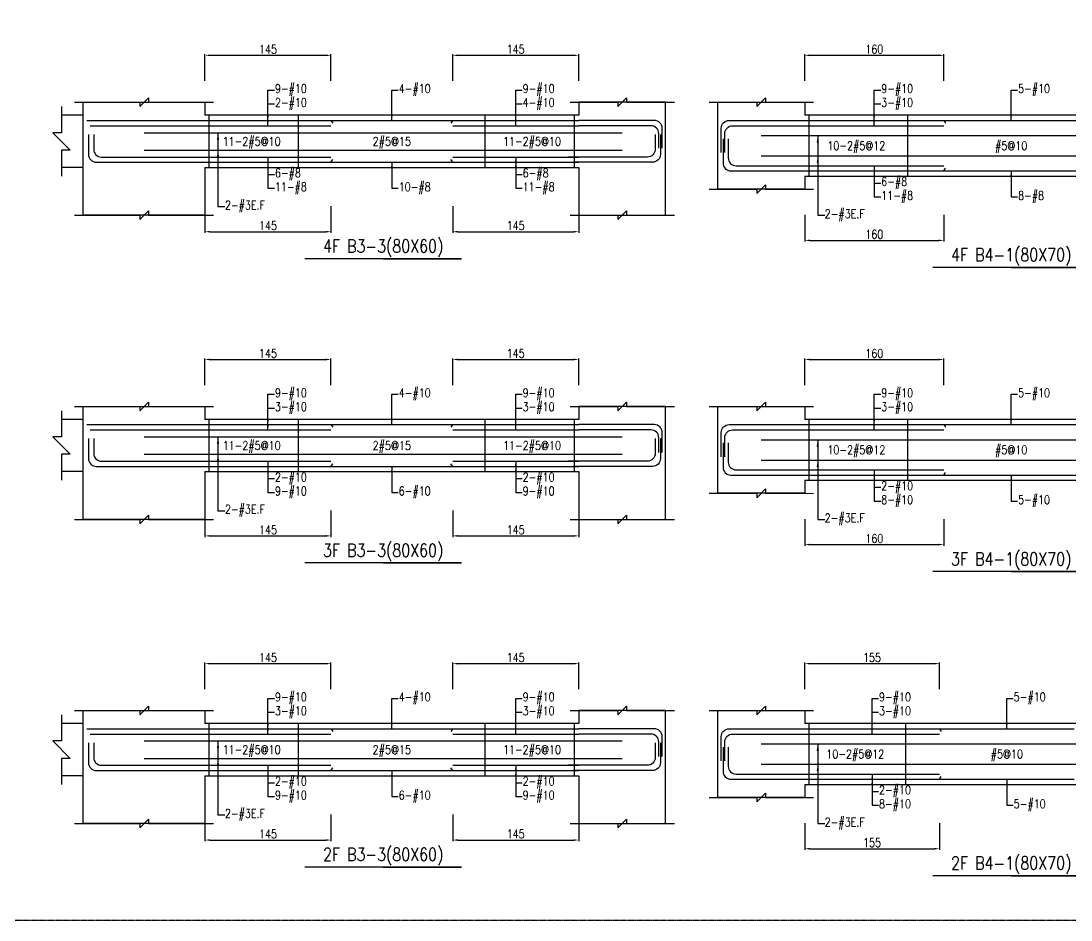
# Model space of a CAD drawing. Header units: millimetres. Extents: x 0 to 84580, y -12276 to 4373.
# Drawn here: x 29560 to 30767, y -3069 to -2034 of the extents above; entities that cross this region are included whole.
import ezdxf
from ezdxf.enums import TextEntityAlignment as Align

# ---------------------------------------------------------------- set-up
doc = ezdxf.new("R2010")
doc.units = ezdxf.units.MM
doc.header["$MEASUREMENT"] = 0
doc.linetypes.add('CENTER', pattern=[2, 1.25, -0.25, 0.25, -0.25])
for name, color, linetype in [('S-DIM', 2, 'Continuous'), ('S-GRID', 1, 'CENTER'), ('S-LEADER', 2, 'Continuous'), ('S-RC', 130, 'Continuous'), ('S-REINF', 6, 'Continuous'), ('S-TEXT', 2, 'Continuous')]:
    doc.layers.add(name, color=color, linetype=linetype)
doc.styles.add('CS4', font='romans.shx', dxfattribs={"width": 0.8, "bigfont": 'lsp.shx'})
doc.styles.get("Standard").update_dxf_attribs({"font": 'arial.ttf'})
doc.dimstyles.new('ISO-25', dxfattribs={"dimtxt": 2.5, "dimasz": 2.5, "dimexe": 1.25, "dimexo": 0.625, "dimtad": 1, "dimtxsty": 'Standard', "dimcen": 2.5, "dimadec": 0, "dimazin": 0, "dimtfac": 1, "dimtmove": 0, "dimatfit": 3, "dimfxl": 0, "dimarcsym": 0})

# ---------------------------------------------------------------- blocks, each defined once
blk = doc.blocks.new('*D859')
at = {"layer": 'DEFPOINTS', "color": 0, "transparency": 16777216}
for p in [(29916.1, -2774), (29771.1, -2804), (29916.1, -2804)]:
    blk.add_point(p, dxfattribs=at)
at = {"layer": 'S-DIM', "color": 0, "lineweight": -2, "transparency": 16777216}
for p, q in [((29771.1, -2803.4), (29771.1, -2772.8)), ((29777.1, -2774), (29910.1, -2774)), ((29916.1, -2803.4), (29916.1, -2772.8))]:
    blk.add_line(p, q, dxfattribs=at)
at = {"layer": 'S-DIM', "color": 0, "transparency": 16777216}
for points in [[(29777.1, -2773), (29777.1, -2775), (29771.1, -2774)], [(29910.1, -2773), (29910.1, -2775), (29916.1, -2774)]]:
    blk.add_solid(points, dxfattribs=at)
at = {"layer": 'S-DIM', "color": 0, "transparency": 16777216, "insert": (29843.6, -2767), "char_height": 10, "attachment_point": 5, "style": 'CS4'}
blk.add_mtext('145', dxfattribs=at)
blk = doc.blocks.new('*D860')
at = {"layer": 'DEFPOINTS', "color": 0, "transparency": 16777216}
for p in [(30201.1, -2774), (30056.1, -2804), (30201.1, -2804)]:
    blk.add_point(p, dxfattribs=at)
at = {"layer": 'S-DIM', "color": 0, "lineweight": -2, "transparency": 16777216}
for p, q in [((30056.1, -2803.4), (30056.1, -2772.8)), ((30062.1, -2774), (30195.1, -2774)), ((30201.1, -2803.4), (30201.1, -2772.8))]:
    blk.add_line(p, q, dxfattribs=at)
at = {"layer": 'S-DIM', "color": 0, "transparency": 16777216}
for points in [[(30062.1, -2773), (30062.1, -2775), (30056.1, -2774)], [(30195.1, -2773), (30195.1, -2775), (30201.1, -2774)]]:
    blk.add_solid(points, dxfattribs=at)
at = {"layer": 'S-DIM', "color": 0, "transparency": 16777216, "insert": (30128.6, -2767), "char_height": 10, "attachment_point": 5, "style": 'CS4'}
blk.add_mtext('145', dxfattribs=at)
blk = doc.blocks.new('*D861')
at = {"layer": 'DEFPOINTS', "color": 0, "transparency": 16777216}
for p in [(29771.1, -2947), (29916.1, -2947), (29916.1, -2977)]:
    blk.add_point(p, dxfattribs=at)
at = {"layer": 'S-DIM', "color": 0, "lineweight": -2, "transparency": 16777216}
for p, q in [((29771.1, -2947.6), (29771.1, -2978.3)), ((29916.1, -2947.6), (29916.1, -2978.3)), ((29777.1, -2977), (29910.1, -2977))]:
    blk.add_line(p, q, dxfattribs=at)
at = {"layer": 'S-DIM', "color": 0, "transparency": 16777216}
for points in [[(29777.1, -2976), (29777.1, -2978), (29771.1, -2977)], [(29910.1, -2976), (29910.1, -2978), (29916.1, -2977)]]:
    blk.add_solid(points, dxfattribs=at)
at = {"layer": 'S-DIM', "color": 0, "transparency": 16777216, "insert": (29843.6, -2970), "char_height": 10, "attachment_point": 5, "style": 'CS4'}
blk.add_mtext('145', dxfattribs=at)
blk = doc.blocks.new('*D862')
at = {"layer": 'DEFPOINTS', "color": 0, "transparency": 16777216}
for p in [(30056.1, -2947), (30201.1, -2947), (30201.1, -2977)]:
    blk.add_point(p, dxfattribs=at)
at = {"layer": 'S-DIM', "color": 0, "lineweight": -2, "transparency": 16777216}
for p, q in [((30056.1, -2947.6), (30056.1, -2978.3)), ((30201.1, -2947.6), (30201.1, -2978.3)), ((30062.1, -2977), (30195.1, -2977))]:
    blk.add_line(p, q, dxfattribs=at)
at = {"layer": 'S-DIM', "color": 0, "transparency": 16777216}
for points in [[(30062.1, -2976), (30062.1, -2978), (30056.1, -2977)], [(30195.1, -2976), (30195.1, -2978), (30201.1, -2977)]]:
    blk.add_solid(points, dxfattribs=at)
at = {"layer": 'S-DIM', "color": 0, "transparency": 16777216, "insert": (30128.6, -2970), "char_height": 10, "attachment_point": 5, "style": 'CS4'}
blk.add_mtext('145', dxfattribs=at)
blk = doc.blocks.new('*D816')
at = {"layer": 'DEFPOINTS', "color": 0, "transparency": 16777216}
for p in [(29916.1, -2424), (29771.1, -2454), (29916.1, -2454)]:
    blk.add_point(p, dxfattribs=at)
at = {"layer": 'S-DIM', "color": 0, "lineweight": -2, "transparency": 16777216}
for p, q in [((29771.1, -2453.4), (29771.1, -2422.8)), ((29777.1, -2424), (29910.1, -2424)), ((29916.1, -2453.4), (29916.1, -2422.8))]:
    blk.add_line(p, q, dxfattribs=at)
at = {"layer": 'S-DIM', "color": 0, "transparency": 16777216}
for points in [[(29777.1, -2423), (29777.1, -2425), (29771.1, -2424)], [(29910.1, -2423), (29910.1, -2425), (29916.1, -2424)]]:
    blk.add_solid(points, dxfattribs=at)
at = {"layer": 'S-DIM', "color": 0, "transparency": 16777216, "insert": (29843.6, -2417), "char_height": 10, "attachment_point": 5, "style": 'CS4'}
blk.add_mtext('145', dxfattribs=at)
blk = doc.blocks.new('*D817')
at = {"layer": 'DEFPOINTS', "color": 0, "transparency": 16777216}
for p in [(30201.1, -2424), (30056.1, -2454), (30201.1, -2454)]:
    blk.add_point(p, dxfattribs=at)
at = {"layer": 'S-DIM', "color": 0, "lineweight": -2, "transparency": 16777216}
for p, q in [((30056.1, -2453.4), (30056.1, -2422.8)), ((30062.1, -2424), (30195.1, -2424)), ((30201.1, -2453.4), (30201.1, -2422.8))]:
    blk.add_line(p, q, dxfattribs=at)
at = {"layer": 'S-DIM', "color": 0, "transparency": 16777216}
for points in [[(30062.1, -2423), (30062.1, -2425), (30056.1, -2424)], [(30195.1, -2423), (30195.1, -2425), (30201.1, -2424)]]:
    blk.add_solid(points, dxfattribs=at)
at = {"layer": 'S-DIM', "color": 0, "transparency": 16777216, "insert": (30128.6, -2417), "char_height": 10, "attachment_point": 5, "style": 'CS4'}
blk.add_mtext('145', dxfattribs=at)
blk = doc.blocks.new('*D818')
at = {"layer": 'DEFPOINTS', "color": 0, "transparency": 16777216}
for p in [(29771.1, -2597), (29916.1, -2597), (29916.1, -2627)]:
    blk.add_point(p, dxfattribs=at)
at = {"layer": 'S-DIM', "color": 0, "lineweight": -2, "transparency": 16777216}
for p, q in [((29771.1, -2597.6), (29771.1, -2628.3)), ((29916.1, -2597.6), (29916.1, -2628.3)), ((29777.1, -2627), (29910.1, -2627))]:
    blk.add_line(p, q, dxfattribs=at)
at = {"layer": 'S-DIM', "color": 0, "transparency": 16777216}
for points in [[(29777.1, -2626), (29777.1, -2628), (29771.1, -2627)], [(29910.1, -2626), (29910.1, -2628), (29916.1, -2627)]]:
    blk.add_solid(points, dxfattribs=at)
at = {"layer": 'S-DIM', "color": 0, "transparency": 16777216, "insert": (29843.6, -2620), "char_height": 10, "attachment_point": 5, "style": 'CS4'}
blk.add_mtext('145', dxfattribs=at)
blk = doc.blocks.new('*D819')
at = {"layer": 'DEFPOINTS', "color": 0, "transparency": 16777216}
for p in [(30056.1, -2597), (30201.1, -2597), (30201.1, -2627)]:
    blk.add_point(p, dxfattribs=at)
at = {"layer": 'S-DIM', "color": 0, "lineweight": -2, "transparency": 16777216}
for p, q in [((30056.1, -2597.6), (30056.1, -2628.3)), ((30201.1, -2597.6), (30201.1, -2628.3)), ((30062.1, -2627), (30195.1, -2627))]:
    blk.add_line(p, q, dxfattribs=at)
at = {"layer": 'S-DIM', "color": 0, "transparency": 16777216}
for points in [[(30062.1, -2626), (30062.1, -2628), (30056.1, -2627)], [(30195.1, -2626), (30195.1, -2628), (30201.1, -2627)]]:
    blk.add_solid(points, dxfattribs=at)
at = {"layer": 'S-DIM', "color": 0, "transparency": 16777216, "insert": (30128.6, -2620), "char_height": 10, "attachment_point": 5, "style": 'CS4'}
blk.add_mtext('145', dxfattribs=at)
blk = doc.blocks.new('*D820')
at = {"layer": 'DEFPOINTS', "color": 0, "transparency": 16777216}
for p in [(29916.1, -2074), (29771.1, -2104), (29916.1, -2104)]:
    blk.add_point(p, dxfattribs=at)
at = {"layer": 'S-DIM', "color": 0, "lineweight": -2, "transparency": 16777216}
for p, q in [((29771.1, -2103.4), (29771.1, -2072.8)), ((29777.1, -2074), (29910.1, -2074)), ((29916.1, -2103.4), (29916.1, -2072.8))]:
    blk.add_line(p, q, dxfattribs=at)
at = {"layer": 'S-DIM', "color": 0, "transparency": 16777216}
for points in [[(29777.1, -2073), (29777.1, -2075), (29771.1, -2074)], [(29910.1, -2073), (29910.1, -2075), (29916.1, -2074)]]:
    blk.add_solid(points, dxfattribs=at)
at = {"layer": 'S-DIM', "color": 0, "transparency": 16777216, "insert": (29843.6, -2067), "char_height": 10, "attachment_point": 5, "style": 'CS4'}
blk.add_mtext('145', dxfattribs=at)
blk = doc.blocks.new('*D821')
at = {"layer": 'DEFPOINTS', "color": 0, "transparency": 16777216}
for p in [(30201.1, -2074), (30056.1, -2104), (30201.1, -2104)]:
    blk.add_point(p, dxfattribs=at)
at = {"layer": 'S-DIM', "color": 0, "lineweight": -2, "transparency": 16777216}
for p, q in [((30056.1, -2103.4), (30056.1, -2072.8)), ((30062.1, -2074), (30195.1, -2074)), ((30201.1, -2103.4), (30201.1, -2072.8))]:
    blk.add_line(p, q, dxfattribs=at)
at = {"layer": 'S-DIM', "color": 0, "transparency": 16777216}
for points in [[(30062.1, -2073), (30062.1, -2075), (30056.1, -2074)], [(30195.1, -2073), (30195.1, -2075), (30201.1, -2074)]]:
    blk.add_solid(points, dxfattribs=at)
at = {"layer": 'S-DIM', "color": 0, "transparency": 16777216, "insert": (30128.6, -2067), "char_height": 10, "attachment_point": 5, "style": 'CS4'}
blk.add_mtext('145', dxfattribs=at)
blk = doc.blocks.new('*D822')
at = {"layer": 'DEFPOINTS', "color": 0, "transparency": 16777216}
for p in [(29771.1, -2247), (29916.1, -2247), (29916.1, -2277)]:
    blk.add_point(p, dxfattribs=at)
at = {"layer": 'S-DIM', "color": 0, "lineweight": -2, "transparency": 16777216}
for p, q in [((29771.1, -2247.6), (29771.1, -2278.3)), ((29916.1, -2247.6), (29916.1, -2278.3)), ((29777.1, -2277), (29910.1, -2277))]:
    blk.add_line(p, q, dxfattribs=at)
at = {"layer": 'S-DIM', "color": 0, "transparency": 16777216}
for points in [[(29777.1, -2276), (29777.1, -2278), (29771.1, -2277)], [(29910.1, -2276), (29910.1, -2278), (29916.1, -2277)]]:
    blk.add_solid(points, dxfattribs=at)
at = {"layer": 'S-DIM', "color": 0, "transparency": 16777216, "insert": (29843.6, -2270), "char_height": 10, "attachment_point": 5, "style": 'CS4'}
blk.add_mtext('145', dxfattribs=at)
blk = doc.blocks.new('*D803')
at = {"layer": 'DEFPOINTS', "color": 0, "transparency": 16777216}
for p in [(30056.1, -2247), (30201.1, -2247), (30201.1, -2277)]:
    blk.add_point(p, dxfattribs=at)
at = {"layer": 'S-DIM', "color": 0, "lineweight": -2, "transparency": 16777216}
for p, q in [((30056.1, -2247.6), (30056.1, -2278.3)), ((30201.1, -2247.6), (30201.1, -2278.3)), ((30062.1, -2277), (30195.1, -2277))]:
    blk.add_line(p, q, dxfattribs=at)
at = {"layer": 'S-DIM', "color": 0, "transparency": 16777216}
for points in [[(30062.1, -2276), (30062.1, -2278), (30056.1, -2277)], [(30195.1, -2276), (30195.1, -2278), (30201.1, -2277)]]:
    blk.add_solid(points, dxfattribs=at)
at = {"layer": 'S-DIM', "color": 0, "transparency": 16777216, "insert": (30128.6, -2270), "char_height": 10, "attachment_point": 5, "style": 'CS4'}
blk.add_mtext('145', dxfattribs=at)
blk = doc.blocks.new('*D823')
at = {"layer": 'DEFPOINTS', "color": 0, "transparency": 16777216}
for p in [(30616.1, -2774), (30461.1, -2804), (30616.1, -2804)]:
    blk.add_point(p, dxfattribs=at)
at = {"layer": 'S-DIM', "color": 0, "lineweight": -2, "transparency": 16777216}
for p, q in [((30461.1, -2803.4), (30461.1, -2772.8)), ((30467.1, -2774), (30610.1, -2774)), ((30616.1, -2803.4), (30616.1, -2772.8))]:
    blk.add_line(p, q, dxfattribs=at)
at = {"layer": 'S-DIM', "color": 0, "transparency": 16777216}
for points in [[(30467.1, -2773), (30467.1, -2775), (30461.1, -2774)], [(30610.1, -2773), (30610.1, -2775), (30616.1, -2774)]]:
    blk.add_solid(points, dxfattribs=at)
at = {"layer": 'S-DIM', "color": 0, "transparency": 16777216, "insert": (30538.6, -2767), "char_height": 10, "attachment_point": 5, "style": 'CS4'}
blk.add_mtext('155', dxfattribs=at)
blk = doc.blocks.new('*D825')
at = {"layer": 'DEFPOINTS', "color": 0, "transparency": 16777216}
for p in [(30461.1, -2957), (30616.1, -2957), (30616.1, -2987)]:
    blk.add_point(p, dxfattribs=at)
at = {"layer": 'S-DIM', "color": 0, "lineweight": -2, "transparency": 16777216}
for p, q in [((30461.1, -2957.6), (30461.1, -2988.3)), ((30616.1, -2957.6), (30616.1, -2988.3)), ((30467.1, -2987), (30610.1, -2987))]:
    blk.add_line(p, q, dxfattribs=at)
at = {"layer": 'S-DIM', "color": 0, "transparency": 16777216}
for points in [[(30467.1, -2986), (30467.1, -2988), (30461.1, -2987)], [(30610.1, -2986), (30610.1, -2988), (30616.1, -2987)]]:
    blk.add_solid(points, dxfattribs=at)
at = {"layer": 'S-DIM', "color": 0, "transparency": 16777216, "insert": (30538.6, -2980), "char_height": 10, "attachment_point": 5, "style": 'CS4'}
blk.add_mtext('155', dxfattribs=at)
blk = doc.blocks.new('*D827')
at = {"layer": 'DEFPOINTS', "color": 0, "transparency": 16777216}
for p in [(30621.1, -2424), (30461.1, -2454), (30621.1, -2454)]:
    blk.add_point(p, dxfattribs=at)
at = {"layer": 'S-DIM', "color": 0, "lineweight": -2, "transparency": 16777216}
for p, q in [((30461.1, -2453.4), (30461.1, -2422.8)), ((30467.1, -2424), (30615.1, -2424)), ((30621.1, -2453.4), (30621.1, -2422.8))]:
    blk.add_line(p, q, dxfattribs=at)
at = {"layer": 'S-DIM', "color": 0, "transparency": 16777216}
for points in [[(30467.1, -2423), (30467.1, -2425), (30461.1, -2424)], [(30615.1, -2423), (30615.1, -2425), (30621.1, -2424)]]:
    blk.add_solid(points, dxfattribs=at)
at = {"layer": 'S-DIM', "color": 0, "transparency": 16777216, "insert": (30541.1, -2417), "char_height": 10, "attachment_point": 5, "style": 'CS4'}
blk.add_mtext('160', dxfattribs=at)
blk = doc.blocks.new('*D829')
at = {"layer": 'DEFPOINTS', "color": 0, "transparency": 16777216}
for p in [(30461.1, -2607), (30621.1, -2607), (30621.1, -2637)]:
    blk.add_point(p, dxfattribs=at)
at = {"layer": 'S-DIM', "color": 0, "lineweight": -2, "transparency": 16777216}
for p, q in [((30461.1, -2607.6), (30461.1, -2638.3)), ((30621.1, -2607.6), (30621.1, -2638.3)), ((30467.1, -2637), (30615.1, -2637))]:
    blk.add_line(p, q, dxfattribs=at)
at = {"layer": 'S-DIM', "color": 0, "transparency": 16777216}
for points in [[(30467.1, -2636), (30467.1, -2638), (30461.1, -2637)], [(30615.1, -2636), (30615.1, -2638), (30621.1, -2637)]]:
    blk.add_solid(points, dxfattribs=at)
at = {"layer": 'S-DIM', "color": 0, "transparency": 16777216, "insert": (30541.1, -2630), "char_height": 10, "attachment_point": 5, "style": 'CS4'}
blk.add_mtext('160', dxfattribs=at)
blk = doc.blocks.new('*D831')
at = {"layer": 'DEFPOINTS', "color": 0, "transparency": 16777216}
for p in [(30621.1, -2074), (30461.1, -2104), (30621.1, -2104)]:
    blk.add_point(p, dxfattribs=at)
at = {"layer": 'S-DIM', "color": 0, "lineweight": -2, "transparency": 16777216}
for p, q in [((30461.1, -2103.4), (30461.1, -2072.8)), ((30467.1, -2074), (30615.1, -2074)), ((30621.1, -2103.4), (30621.1, -2072.8))]:
    blk.add_line(p, q, dxfattribs=at)
at = {"layer": 'S-DIM', "color": 0, "transparency": 16777216}
for points in [[(30467.1, -2073), (30467.1, -2075), (30461.1, -2074)], [(30615.1, -2073), (30615.1, -2075), (30621.1, -2074)]]:
    blk.add_solid(points, dxfattribs=at)
at = {"layer": 'S-DIM', "color": 0, "transparency": 16777216, "insert": (30541.1, -2067), "char_height": 10, "attachment_point": 5, "style": 'CS4'}
blk.add_mtext('160', dxfattribs=at)
blk = doc.blocks.new('*D833')
at = {"layer": 'DEFPOINTS', "color": 0, "transparency": 16777216}
for p in [(30461.1, -2257), (30621.1, -2257), (30621.1, -2287)]:
    blk.add_point(p, dxfattribs=at)
at = {"layer": 'S-DIM', "color": 0, "lineweight": -2, "transparency": 16777216}
for p, q in [((30461.1, -2257.6), (30461.1, -2288.3)), ((30621.1, -2257.6), (30621.1, -2288.3)), ((30467.1, -2287), (30615.1, -2287))]:
    blk.add_line(p, q, dxfattribs=at)
at = {"layer": 'S-DIM', "color": 0, "transparency": 16777216}
for points in [[(30467.1, -2286), (30467.1, -2288), (30461.1, -2287)], [(30615.1, -2286), (30615.1, -2288), (30621.1, -2287)]]:
    blk.add_solid(points, dxfattribs=at)
at = {"layer": 'S-DIM', "color": 0, "transparency": 16777216, "insert": (30541.1, -2280), "char_height": 10, "attachment_point": 5, "style": 'CS4'}
blk.add_mtext('160', dxfattribs=at)

msp = doc.modelspace()

# ---------------------------------------------------------------- linework, layer by layer
for p, q in [((29631.096, -2143.007), (29606.096, -2143.007)), ((29631.096, -2203.007), (29606.096, -2203.007)), ((29631.096, -2493.007), (29606.096, -2493.007)), ((29631.096, -2553.007), (29606.096, -2553.007)), ((29631.096, -2843.007), (29606.096, -2843.007)), ((29631.096, -2903.007), (29606.096, -2903.007))]:
    msp.add_line(p, q)
at = {"layer": 'S-GRID'}
msp.add_lwpolyline([(29374, -3069), (32603, -3069), (32603, -1000), (29374, -1000), (29374, -3069)], dxfattribs=at)
at = {"layer": 'S-RC'}
for points in [[(29621.096, -2128.007), (29696.096, -2128.022), (29696.095, -2133.022), (29706.097, -2123.024), (29706.096, -2128.024), (29781.096, -2128.039)], [(30191.096, -2128.007), (30246.096, -2128.018), (30246.095, -2133.018), (30256.097, -2123.02), (30256.096, -2128.02), (30311.096, -2128.031)], [(30351.096, -2128.007), (30406.096, -2128.018), (30406.095, -2133.018), (30416.097, -2123.02), (30416.096, -2128.02), (30471.096, -2128.031)], [(29606.096, -2133.007), (29606.096, -2163.007), (29596.096, -2163.007), (29616.096, -2183.007), (29606.096, -2183.007), (29606.096, -2213.007)], [(29771.096, -2203.007), (29771.096, -2258.007), (29631.096, -2258.007), (29631.096, -2128.007), (29771.096, -2128.007), (29771.096, -2143.007)], [(30201.096, -2203.007), (30201.096, -2258.007), (30301.096, -2258.007), (30301.096, -2128.007), (30201.096, -2128.007), (30201.096, -2143.007)], [(30461.096, -2213.007), (30461.096, -2228.007), (30361.096, -2228.007), (30361.096, -2128.007), (30461.096, -2128.007), (30461.096, -2143.007)], [(30201.096, -2143.007), (29771.096, -2143.007)], [(30936.096, -2143.007), (30461.096, -2143.007)], [(29771.096, -2203.007), (30201.096, -2203.007)], [(30461.096, -2213.007), (30936.096, -2213.007)], [(30351.096, -2228.007), (30406.096, -2228.018), (30406.095, -2233.018), (30416.097, -2223.02), (30416.096, -2228.02), (30471.096, -2228.031)], [(29621.096, -2258.007), (29696.096, -2258.022), (29696.095, -2263.022), (29706.097, -2253.024), (29706.096, -2258.024), (29781.096, -2258.039)], [(30191.096, -2258.007), (30246.096, -2258.018), (30246.095, -2263.018), (30256.097, -2253.02), (30256.096, -2258.02), (30311.096, -2258.031)], [(29976.096, -2308.007), (30066.096, -2308.007), (29886.096, -2308.007)], [(30698.596, -2318.007), (30788.596, -2318.007), (30608.596, -2318.007)], [(29621.096, -2478.007), (29696.096, -2478.022), (29696.095, -2483.022), (29706.097, -2473.024), (29706.096, -2478.024), (29781.096, -2478.039)], [(30191.096, -2478.007), (30246.096, -2478.018), (30246.095, -2483.018), (30256.097, -2473.02), (30256.096, -2478.02), (30311.096, -2478.031)], [(30351.096, -2478.007), (30406.096, -2478.018), (30406.095, -2483.018), (30416.097, -2473.02), (30416.096, -2478.02), (30471.096, -2478.031)], [(29606.096, -2483.007), (29606.096, -2513.007), (29596.096, -2513.007), (29616.096, -2533.007), (29606.096, -2533.007), (29606.096, -2563.007)], [(29771.096, -2553.007), (29771.096, -2608.007), (29631.096, -2608.007), (29631.096, -2478.007), (29771.096, -2478.007), (29771.096, -2493.007)], [(30201.096, -2553.007), (30201.096, -2608.007), (30301.096, -2608.007), (30301.096, -2478.007), (30201.096, -2478.007), (30201.096, -2493.007)], [(30461.096, -2563.007), (30461.096, -2578.007), (30361.096, -2578.007), (30361.096, -2478.007), (30461.096, -2478.007), (30461.096, -2493.007)], [(30201.096, -2493.007), (29771.096, -2493.007)], [(30936.096, -2493.007), (30461.096, -2493.007)], [(29771.096, -2553.007), (30201.096, -2553.007)], [(30461.096, -2563.007), (30936.096, -2563.007)], [(30351.096, -2578.007), (30406.096, -2578.018), (30406.095, -2583.018), (30416.097, -2573.02), (30416.096, -2578.02), (30471.096, -2578.031)], [(29621.096, -2608.007), (29696.096, -2608.022), (29696.095, -2613.022), (29706.097, -2603.024), (29706.096, -2608.024), (29781.096, -2608.039)], [(30191.096, -2608.007), (30246.096, -2608.018), (30246.095, -2613.018), (30256.097, -2603.02), (30256.096, -2608.02), (30311.096, -2608.031)], [(29976.096, -2658.007), (30066.096, -2658.007), (29886.096, -2658.007)], [(30698.596, -2668.007), (30788.596, -2668.007), (30608.596, -2668.007)], [(29621.096, -2828.007), (29696.096, -2828.022), (29696.095, -2833.022), (29706.097, -2823.024), (29706.096, -2828.024), (29781.096, -2828.039)], [(30191.096, -2828.007), (30246.096, -2828.018), (30246.095, -2833.018), (30256.097, -2823.02), (30256.096, -2828.02), (30311.096, -2828.031)], [(30351.096, -2828.007), (30406.096, -2828.018), (30406.095, -2833.018), (30416.097, -2823.02), (30416.096, -2828.02), (30471.096, -2828.031)], [(29606.096, -2833.007), (29606.096, -2863.007), (29596.096, -2863.007), (29616.096, -2883.007), (29606.096, -2883.007), (29606.096, -2913.007)], [(29771.096, -2903.007), (29771.096, -2958.007), (29631.096, -2958.007), (29631.096, -2828.007), (29771.096, -2828.007), (29771.096, -2843.007)], [(30201.096, -2903.007), (30201.096, -2958.007), (30301.096, -2958.007), (30301.096, -2828.007), (30201.096, -2828.007), (30201.096, -2843.007)], [(30461.096, -2913.007), (30461.096, -2928.007), (30361.096, -2928.007), (30361.096, -2828.007), (30461.096, -2828.007), (30461.096, -2843.007)], [(30201.096, -2843.007), (29771.096, -2843.007)], [(30926.096, -2843.007), (30461.096, -2843.007)], [(29771.096, -2903.007), (30201.096, -2903.007)], [(30351.096, -2928.007), (30406.096, -2928.018), (30406.095, -2933.018), (30416.097, -2923.02), (30416.096, -2928.02), (30471.096, -2928.031)], [(30461.096, -2913.007), (30926.096, -2913.007)], [(29621.096, -2958.007), (29696.096, -2958.022), (29696.095, -2963.022), (29706.097, -2953.024), (29706.096, -2958.024), (29781.096, -2958.039)], [(30191.096, -2958.007), (30246.096, -2958.018), (30246.095, -2963.018), (30256.097, -2953.02), (30256.096, -2958.02), (30311.096, -2958.031)], [(29976.096, -3008.007), (30066.096, -3008.007), (29886.096, -3008.007)], [(30698.596, -3018.007), (30788.596, -3018.007), (30608.596, -3018.007)]]:
    msp.add_lwpolyline(points, dxfattribs=at)
at = {"layer": 'S-REINF'}
for points in [[(29635.096, -2149.007), (29771.096, -2149.007)], [(29771.096, -2149.007), (29916.096, -2149.007)], [(29916.096, -2149.007), (29918.096, -2152.007)], [(29916.096, -2149.007), (30056.096, -2149.007)], [(30056.096, -2149.007), (30054.096, -2152.007)], [(30056.096, -2149.007), (30201.096, -2149.007)], [(30461.096, -2149.007), (30621.096, -2149.007)], [(30621.096, -2149.007), (30623.096, -2152.007)], [(30621.096, -2149.007), (30776.096, -2149.007)], [(29639.096, -2155.007), (29771.096, -2155.007)], [(29771.096, -2155.007), (29916.096, -2155.007)], [(30056.096, -2155.007), (30201.096, -2155.007)], [(30461.096, -2155.007), (30621.096, -2155.007)], [(29771.096, -2191.007), (29916.096, -2191.007)], [(29771.096, -2197.007), (29916.096, -2197.007)], [(29916.096, -2197.007), (29918.096, -2194.007)], [(29916.096, -2197.007), (30056.096, -2197.007)], [(30056.096, -2197.007), (30054.096, -2194.007)], [(30056.096, -2191.007), (30201.096, -2191.007)], [(30056.096, -2197.007), (30201.096, -2197.007)], [(30461.096, -2201.007), (30621.096, -2201.007)], [(30461.096, -2207.007), (30621.096, -2207.007)], [(30621.096, -2207.007), (30623.096, -2204.007)], [(30621.096, -2207.007), (30776.096, -2207.007)], [(29635.096, -2499.007), (29771.096, -2499.007)], [(29771.096, -2499.007), (29916.096, -2499.007)], [(29916.096, -2499.007), (29918.096, -2502.007)], [(29916.096, -2499.007), (30056.096, -2499.007)], [(30056.096, -2499.007), (30054.096, -2502.007)], [(30056.096, -2499.007), (30201.096, -2499.007)], [(30461.096, -2499.007), (30621.096, -2499.007)], [(30621.096, -2499.007), (30623.096, -2502.007)], [(30621.096, -2499.007), (30776.096, -2499.007)], [(29639.096, -2505.007), (29771.096, -2505.007)], [(29771.096, -2505.007), (29916.096, -2505.007)], [(30056.096, -2505.007), (30201.096, -2505.007)], [(30461.096, -2505.007), (30621.096, -2505.007)], [(29771.096, -2541.007), (29916.096, -2541.007)], [(29771.096, -2547.007), (29916.096, -2547.007)], [(29916.096, -2547.007), (29918.096, -2544.007)], [(29916.096, -2547.007), (30056.096, -2547.007)], [(30056.096, -2547.007), (30054.096, -2544.007)], [(30056.096, -2541.007), (30201.096, -2541.007)], [(30056.096, -2547.007), (30201.096, -2547.007)], [(30461.096, -2551.007), (30621.096, -2551.007)], [(30461.096, -2557.007), (30621.096, -2557.007)], [(30621.096, -2557.007), (30623.096, -2554.007)], [(30621.096, -2557.007), (30776.096, -2557.007)], [(29635.096, -2849.007), (29771.096, -2849.007)], [(29771.096, -2849.007), (29916.096, -2849.007)], [(29916.096, -2849.007), (29918.096, -2852.007)], [(29916.096, -2849.007), (30056.096, -2849.007)], [(30056.096, -2849.007), (30054.096, -2852.007)], [(30056.096, -2849.007), (30201.096, -2849.007)], [(30461.096, -2849.007), (30616.096, -2849.007)], [(30616.096, -2849.007), (30618.096, -2852.007)], [(30616.096, -2849.007), (30771.096, -2849.007)], [(29639.096, -2855.007), (29771.096, -2855.007)], [(29771.096, -2855.007), (29916.096, -2855.007)], [(30056.096, -2855.007), (30201.096, -2855.007)], [(30461.096, -2855.007), (30616.096, -2855.007)], [(29771.096, -2891.007), (29916.096, -2891.007)], [(29771.096, -2897.007), (29916.096, -2897.007)], [(29916.096, -2897.007), (29918.096, -2894.007)], [(29916.096, -2897.007), (30056.096, -2897.007)], [(30056.096, -2897.007), (30054.096, -2894.007)], [(30056.096, -2891.007), (30201.096, -2891.007)], [(30056.096, -2897.007), (30201.096, -2897.007)], [(30461.096, -2901.007), (30616.096, -2901.007)], [(30461.096, -2907.007), (30616.096, -2907.007)], [(30616.096, -2907.007), (30618.096, -2904.007)], [(30616.096, -2907.007), (30771.096, -2907.007)]]:
    msp.add_lwpolyline(points, dxfattribs=at)
at = {"layer": 'S-REINF', "color": 1}
for points in [[(29776.096, -2203.007), (29776.096, -2143.007)], [(29878.596, -2203.007), (29878.596, -2143.007)], [(30093.596, -2203.007), (30093.596, -2143.007)], [(30196.096, -2203.007), (30196.096, -2143.007)], [(30466.096, -2213.007), (30466.096, -2143.007)], [(30579.846, -2213.007), (30579.846, -2143.007)], [(29701.096, -2163.007), (30251.096, -2163.007)], [(30411.096, -2166.34), (30986.096, -2166.34)], [(29701.096, -2183.007), (30251.096, -2183.007)], [(30411.096, -2189.674), (30986.096, -2189.674)], [(29776.096, -2553.007), (29776.096, -2493.007)], [(29878.596, -2553.007), (29878.596, -2493.007)], [(30093.596, -2553.007), (30093.596, -2493.007)], [(30196.096, -2553.007), (30196.096, -2493.007)], [(30466.096, -2563.007), (30466.096, -2493.007)], [(30579.846, -2563.007), (30579.846, -2493.007)], [(29701.096, -2513.007), (30251.096, -2513.007)], [(30411.096, -2516.34), (30986.096, -2516.34)], [(29701.096, -2533.007), (30251.096, -2533.007)], [(30411.096, -2539.674), (30986.096, -2539.674)], [(29776.096, -2903.007), (29776.096, -2843.007)], [(29878.596, -2903.007), (29878.596, -2843.007)], [(30093.596, -2903.007), (30093.596, -2843.007)], [(30196.096, -2903.007), (30196.096, -2843.007)], [(30466.096, -2913.007), (30466.096, -2843.007)], [(30577.346, -2913.007), (30577.346, -2843.007)], [(29701.096, -2863.007), (30251.096, -2863.007)], [(30411.096, -2866.34), (30986.096, -2866.34)], [(29701.096, -2883.007), (30251.096, -2883.007)], [(30411.096, -2889.674), (30986.096, -2889.674)]]:
    msp.add_lwpolyline(points, dxfattribs=at)
at = {"layer": 'S-REINF'}
for points in [[(30297.096, -2181.007), (30297.096, -2158.007, 0.41421356), (30288.096, -2149.007), (30201.096, -2149.007)], [(30365.096, -2186.007), (30365.096, -2158.007, -0.41421356), (30374.096, -2149.007), (30461.096, -2149.007)], [(30293.096, -2181.007), (30293.096, -2164.007, 0.41421356), (30284.096, -2155.007), (30201.096, -2155.007)], [(30369.096, -2186.007), (30369.096, -2164.007, -0.41421356), (30378.096, -2155.007), (30461.096, -2155.007)], [(29637.096, -2165.007), (29637.096, -2188.007, 0.41421356), (29646.096, -2197.007), (29771.096, -2197.007)], [(29643.096, -2165.007), (29643.096, -2182.007, 0.41421356), (29652.096, -2191.007), (29771.096, -2191.007)], [(30289.096, -2165.007), (30289.096, -2182.007, -0.41421356), (30280.096, -2191.007), (30189.096, -2191.007)], [(30295.096, -2165.007), (30295.096, -2188.007, -0.41421356), (30286.096, -2197.007), (30195.096, -2197.007)], [(30367.096, -2170.007), (30367.096, -2198.007, 0.41421356), (30376.096, -2207.007), (30461.096, -2207.007)], [(30373.096, -2170.007), (30373.096, -2192.007, 0.41421356), (30382.096, -2201.007), (30461.096, -2201.007)], [(30297.096, -2531.007), (30297.096, -2508.007, 0.41421356), (30288.096, -2499.007), (30201.096, -2499.007)], [(30365.096, -2536.007), (30365.096, -2508.007, -0.41421356), (30374.096, -2499.007), (30461.096, -2499.007)], [(30293.096, -2531.007), (30293.096, -2514.007, 0.41421356), (30284.096, -2505.007), (30201.096, -2505.007)], [(30369.096, -2536.007), (30369.096, -2514.007, -0.41421356), (30378.096, -2505.007), (30461.096, -2505.007)], [(29637.096, -2515.007), (29637.096, -2538.007, 0.41421356), (29646.096, -2547.007), (29771.096, -2547.007)], [(29643.096, -2515.007), (29643.096, -2532.007, 0.41421356), (29652.096, -2541.007), (29771.096, -2541.007)], [(30289.096, -2515.007), (30289.096, -2532.007, -0.41421356), (30280.096, -2541.007), (30189.096, -2541.007)], [(30295.096, -2515.007), (30295.096, -2538.007, -0.41421356), (30286.096, -2547.007), (30195.096, -2547.007)], [(30367.096, -2520.007), (30367.096, -2548.007, 0.41421356), (30376.096, -2557.007), (30461.096, -2557.007)], [(30373.096, -2520.007), (30373.096, -2542.007, 0.41421356), (30382.096, -2551.007), (30461.096, -2551.007)], [(30297.096, -2881.007), (30297.096, -2858.007, 0.41421356), (30288.096, -2849.007), (30201.096, -2849.007)], [(30365.096, -2886.007), (30365.096, -2858.007, -0.41421356), (30374.096, -2849.007), (30461.096, -2849.007)], [(30293.096, -2881.007), (30293.096, -2864.007, 0.41421356), (30284.096, -2855.007), (30201.096, -2855.007)], [(30369.096, -2886.007), (30369.096, -2864.007, -0.41421356), (30378.096, -2855.007), (30461.096, -2855.007)], [(29637.096, -2865.007), (29637.096, -2888.007, 0.41421356), (29646.096, -2897.007), (29771.096, -2897.007)], [(29643.096, -2865.007), (29643.096, -2882.007, 0.41421356), (29652.096, -2891.007), (29771.096, -2891.007)], [(30289.096, -2865.007), (30289.096, -2882.007, -0.41421356), (30280.096, -2891.007), (30189.096, -2891.007)], [(30295.096, -2865.007), (30295.096, -2888.007, -0.41421356), (30286.096, -2897.007), (30195.096, -2897.007)], [(30367.096, -2870.007), (30367.096, -2898.007, 0.41421356), (30376.096, -2907.007), (30461.096, -2907.007)], [(30373.096, -2870.007), (30373.096, -2892.007, 0.41421356), (30382.096, -2901.007), (30461.096, -2901.007)]]:
    msp.add_lwpolyline(points, format="xyb", dxfattribs=at)

# ---------------------------------------------------------------- texts
at = {"layer": 'S-LEADER', "char_height": 10, "attachment_point": 4, "style": 'CS4'}
for s, insert in [('9-#10', (29851.596, -2114.007)), ('4-#10', (29994.096, -2114.007)), ('9-#10', (30136.596, -2114.007)), ('9-#10', (30549.096, -2114.007)), ('5-#10', (30706.596, -2114.007)), ('2-#10', (29851.596, -2130.007)), ('4-#10', (30136.596, -2130.007)), ('3-#10', (30549.096, -2130.007)), ('6-#8', (29851.596, -2211.007)), ('6-#8', (30136.596, -2211.007)), ('11-#8', (29851.596, -2227.007)), ('10-#8', (29994.096, -2227.007)), ('11-#8', (30136.596, -2227.007)), ('6-#8', (30549.096, -2221.007)), ('11-#8', (30549.096, -2237.007)), ('8-#8', (30706.596, -2237.007)), ('9-#10', (29851.596, -2464.007)), ('4-#10', (29994.096, -2464.007)), ('9-#10', (30136.596, -2464.007)), ('9-#10', (30549.096, -2464.007)), ('5-#10', (30706.596, -2464.007)), ('3-#10', (29851.596, -2480.007)), ('3-#10', (30136.596, -2480.007)), ('3-#10', (30549.096, -2480.007)), ('2-#10', (29851.596, -2561.007)), ('2-#10', (30136.596, -2561.007)), ('9-#10', (29851.596, -2577.007)), ('6-#10', (29994.096, -2577.007)), ('9-#10', (30136.596, -2577.007)), ('2-#10', (30549.096, -2571.007)), ('8-#10', (30549.096, -2587.007)), ('5-#10', (30706.596, -2587.007)), ('9-#10', (29851.596, -2814.007)), ('4-#10', (29994.096, -2814.007)), ('9-#10', (30136.596, -2814.007)), ('9-#10', (30546.596, -2814.007)), ('5-#10', (30701.596, -2814.007)), ('3-#10', (29851.596, -2830.007)), ('3-#10', (30136.596, -2830.007)), ('3-#10', (30546.596, -2830.007)), ('2-#10', (29851.596, -2911.007)), ('2-#10', (30136.596, -2911.007)), ('9-#10', (29851.596, -2927.007)), ('6-#10', (29994.096, -2927.007)), ('9-#10', (30136.596, -2927.007)), ('2-#10', (30546.596, -2921.007)), ('8-#10', (30546.596, -2937.007)), ('5-#10', (30701.596, -2937.007))]:
    msp.add_mtext(s, dxfattribs=dict(at, insert=insert))
at = {"layer": 'S-LEADER', "color": 3, "char_height": 10, "attachment_point": 4, "style": 'CS4'}
for insert in [(29794.096, -2248.007), (30484.096, -2258.007), (29794.096, -2598.007), (30484.096, -2608.007), (29794.096, -2948.007), (30484.096, -2958.007)]:
    msp.add_mtext('2-#3E.F', dxfattribs=dict(at, insert=insert))
at = {"layer": 'S-RC', "style": 'CS4', "width": 0.8}
for s, p in [('4F B3-3(80X60)', (29976.096, -2301.007)), ('4F B4-1(80X70)', (30698.596, -2311.007)), ('3F B3-3(80X60)', (29976.096, -2651.007)), ('3F B4-1(80X70)', (30698.596, -2661.007)), ('2F B3-3(80X60)', (29976.096, -3001.007)), ('2F B4-1(80X70)', (30698.596, -3011.007))]:
    msp.add_text(s, height=15, dxfattribs=at).set_placement(p, align=Align.CENTER)
at = {"layer": 'S-TEXT', "color": 1, "style": 'CS4', "width": 0.8}
for s, p in [('11-2#5@10', (29824.846, -2178.007)), ('2#5@15', (29986.096, -2178.007)), ('11-2#5@10', (30147.346, -2178.007)), ('10-2#5@12', (30520.471, -2183.007)), ('#5@10', (30698.596, -2183.007)), ('11-2#5@10', (29824.846, -2528.007)), ('2#5@15', (29986.096, -2528.007)), ('11-2#5@10', (30147.346, -2528.007)), ('10-2#5@12', (30520.471, -2533.007)), ('#5@10', (30698.596, -2533.007)), ('11-2#5@10', (29824.846, -2878.007)), ('2#5@15', (29986.096, -2878.007)), ('11-2#5@10', (30147.346, -2878.007)), ('10-2#5@12', (30519.221, -2883.007)), ('#5@10', (30693.596, -2883.007))]:
    msp.add_text(s, height=10, dxfattribs=at).set_placement(p, align=Align.CENTER)

# ---------------------------------------------------------------- dimensions: what is measured, and where the dimension line sits
at = {"layer": 'S-DIM'}
for p1, p2, distance, picture, middle in [((29771.096, -2104.007), (29916.096, -2104.007), 30, '*D820', (29843.596, -2067.007)), ((30056.096, -2104.007), (30201.096, -2104.007), 30, '*D821', (30128.596, -2067.007)), ((30461.096, -2104.007), (30621.096, -2104.007), 30, '*D831', (30541.096, -2067.007)), ((29771.096, -2247.007), (29916.096, -2247.007), -30, '*D822', (29843.596, -2270.007)), ((30056.096, -2247.007), (30201.096, -2247.007), -30, '*D803', (30128.596, -2270.007)), ((30461.096, -2257.007), (30621.096, -2257.007), -30, '*D833', (30541.096, -2280.007)), ((29771.096, -2454.007), (29916.096, -2454.007), 30, '*D816', (29843.596, -2417.007)), ((30056.096, -2454.007), (30201.096, -2454.007), 30, '*D817', (30128.596, -2417.007)), ((30461.096, -2454.007), (30621.096, -2454.007), 30, '*D827', (30541.096, -2417.007)), ((29771.096, -2597.007), (29916.096, -2597.007), -30, '*D818', (29843.596, -2620.007)), ((30056.096, -2597.007), (30201.096, -2597.007), -30, '*D819', (30128.596, -2620.007)), ((30461.096, -2607.007), (30621.096, -2607.007), -30, '*D829', (30541.096, -2630.007)), ((29771.096, -2804.007), (29916.096, -2804.007), 30, '*D859', (29843.596, -2767.007)), ((30056.096, -2804.007), (30201.096, -2804.007), 30, '*D860', (30128.596, -2767.007)), ((30461.096, -2804.007), (30616.096, -2804.007), 30, '*D823', (30538.596, -2767.007)), ((29771.096, -2947.007), (29916.096, -2947.007), -30, '*D861', (29843.596, -2970.007)), ((30056.096, -2947.007), (30201.096, -2947.007), -30, '*D862', (30128.596, -2970.007)), ((30461.096, -2957.007), (30616.096, -2957.007), -30, '*D825', (30538.596, -2980.007))]:
    dim = msp.add_aligned_dim(p1=p1, p2=p2, distance=distance, dimstyle='ISO-25', override={"dimtxt": 10, "dimasz": 6, "dimgap": 2, "dimtxsty": 'CS4'}, dxfattribs=at)
    dim.commit()
    dim.dimension.update_dxf_attribs({"geometry": picture, "text_midpoint": middle})

# ---------------------------------------------------------------- leaders
at = {"layer": 'S-LEADER', "annotation_type": 0, "has_hookline": 1, "hookline_direction": 0}
for points, override, text_width in [([(29843.596, -2149.007), (29843.596, -2114.007), (29850.971, -2114.007)], {"dimasz": 6, "dimtad": 0}, 38.476), ([(29986.096, -2149.007), (29986.096, -2114.007), (29993.471, -2114.007)], {"dimasz": 6, "dimtad": 0}, 38.476), ([(30128.596, -2149.007), (30128.596, -2114.007), (30135.971, -2114.007)], {"dimasz": 6, "dimtad": 0}, 38.476), ([(30541.096, -2149.007), (30541.096, -2114.007), (30548.471, -2114.007)], {"dimasz": 6, "dimtad": 0}, 38.476), ([(30698.596, -2149.007), (30698.596, -2114.007), (30705.971, -2114.007)], {"dimasz": 6, "dimtad": 0}, 38.476), ([(29843.596, -2155.007), (29843.596, -2130.007), (29850.971, -2130.007)], {"dimasz": 6, "dimtad": 0}, 38.476), ([(30128.596, -2155.007), (30128.596, -2130.007), (30135.971, -2130.007)], {"dimasz": 6, "dimtad": 0}, 38.476), ([(30541.096, -2155.007), (30541.096, -2130.007), (30548.471, -2130.007)], {"dimasz": 6, "dimtad": 0}, 38.476), ([(29786.096, -2183.007), (29786.096, -2248.007), (29793.471, -2248.007)], {"dimasz": 8, "dimtad": 0}, 49.524), ([(29843.596, -2191.007), (29843.596, -2211.007), (29850.971, -2211.007)], {"dimasz": 6, "dimtad": 0}, 30.476), ([(29843.596, -2197.007), (29843.596, -2227.007), (29850.971, -2227.007)], {"dimasz": 6, "dimtad": 0}, 37.333), ([(29986.096, -2197.007), (29986.096, -2227.007), (29993.471, -2227.007)], {"dimasz": 6, "dimtad": 0}, 37.333), ([(30128.596, -2191.007), (30128.596, -2211.007), (30135.971, -2211.007)], {"dimasz": 6, "dimtad": 0}, 30.476), ([(30128.596, -2197.007), (30128.596, -2227.007), (30135.971, -2227.007)], {"dimasz": 6, "dimtad": 0}, 37.333), ([(30476.096, -2189.674), (30476.096, -2258.007), (30483.471, -2258.007)], {"dimasz": 8, "dimtad": 0}, 49.524), ([(30541.096, -2201.007), (30541.096, -2221.007), (30548.471, -2221.007)], {"dimasz": 6, "dimtad": 0}, 30.476), ([(30541.096, -2207.007), (30541.096, -2237.007), (30548.471, -2237.007)], {"dimasz": 6, "dimtad": 0}, 37.333), ([(30698.596, -2207.007), (30698.596, -2237.007), (30705.971, -2237.007)], {"dimasz": 6, "dimtad": 0}, 30.857), ([(29843.596, -2499.007), (29843.596, -2464.007), (29850.971, -2464.007)], {"dimasz": 6, "dimtad": 0}, 38.476), ([(29986.096, -2499.007), (29986.096, -2464.007), (29993.471, -2464.007)], {"dimasz": 6, "dimtad": 0}, 38.476), ([(30128.596, -2499.007), (30128.596, -2464.007), (30135.971, -2464.007)], {"dimasz": 6, "dimtad": 0}, 38.476), ([(30541.096, -2499.007), (30541.096, -2464.007), (30548.471, -2464.007)], {"dimasz": 6, "dimtad": 0}, 38.476), ([(30698.596, -2499.007), (30698.596, -2464.007), (30705.971, -2464.007)], {"dimasz": 6, "dimtad": 0}, 38.476), ([(29843.596, -2505.007), (29843.596, -2480.007), (29850.971, -2480.007)], {"dimasz": 6, "dimtad": 0}, 38.476), ([(30128.596, -2505.007), (30128.596, -2480.007), (30135.971, -2480.007)], {"dimasz": 6, "dimtad": 0}, 38.476), ([(30541.096, -2505.007), (30541.096, -2480.007), (30548.471, -2480.007)], {"dimasz": 6, "dimtad": 0}, 38.476), ([(29786.096, -2533.007), (29786.096, -2598.007), (29793.471, -2598.007)], {"dimasz": 8, "dimtad": 0}, 49.524), ([(29843.596, -2541.007), (29843.596, -2561.007), (29850.971, -2561.007)], {"dimasz": 6, "dimtad": 0}, 38.476), ([(29843.596, -2547.007), (29843.596, -2577.007), (29850.971, -2577.007)], {"dimasz": 6, "dimtad": 0}, 38.476), ([(29986.096, -2547.007), (29986.096, -2577.007), (29993.471, -2577.007)], {"dimasz": 6, "dimtad": 0}, 38.095), ([(30128.596, -2541.007), (30128.596, -2561.007), (30135.971, -2561.007)], {"dimasz": 6, "dimtad": 0}, 38.476), ([(30128.596, -2547.007), (30128.596, -2577.007), (30135.971, -2577.007)], {"dimasz": 6, "dimtad": 0}, 38.476), ([(30476.096, -2539.674), (30476.096, -2608.007), (30483.471, -2608.007)], {"dimasz": 8, "dimtad": 0}, 49.524), ([(30541.096, -2551.007), (30541.096, -2571.007), (30548.471, -2571.007)], {"dimasz": 6, "dimtad": 0}, 38.476), ([(30541.096, -2557.007), (30541.096, -2587.007), (30548.471, -2587.007)], {"dimasz": 6, "dimtad": 0}, 38.476), ([(30698.596, -2557.007), (30698.596, -2587.007), (30705.971, -2587.007)], {"dimasz": 6, "dimtad": 0}, 38.476), ([(29843.596, -2849.007), (29843.596, -2814.007), (29850.971, -2814.007)], {"dimasz": 6, "dimtad": 0}, 38.476), ([(29986.096, -2849.007), (29986.096, -2814.007), (29993.471, -2814.007)], {"dimasz": 6, "dimtad": 0}, 38.476), ([(30128.596, -2849.007), (30128.596, -2814.007), (30135.971, -2814.007)], {"dimasz": 6, "dimtad": 0}, 38.476), ([(30538.596, -2849.007), (30538.596, -2814.007), (30545.971, -2814.007)], {"dimasz": 6, "dimtad": 0}, 38.476), ([(30693.596, -2849.007), (30693.596, -2814.007), (30700.971, -2814.007)], {"dimasz": 6, "dimtad": 0}, 38.476), ([(29843.596, -2855.007), (29843.596, -2830.007), (29850.971, -2830.007)], {"dimasz": 6, "dimtad": 0}, 38.476), ([(30128.596, -2855.007), (30128.596, -2830.007), (30135.971, -2830.007)], {"dimasz": 6, "dimtad": 0}, 38.476), ([(30538.596, -2855.007), (30538.596, -2830.007), (30545.971, -2830.007)], {"dimasz": 6, "dimtad": 0}, 38.476), ([(29786.096, -2883.007), (29786.096, -2948.007), (29793.471, -2948.007)], {"dimasz": 8, "dimtad": 0}, 49.524), ([(29843.596, -2891.007), (29843.596, -2911.007), (29850.971, -2911.007)], {"dimasz": 6, "dimtad": 0}, 38.476), ([(29843.596, -2897.007), (29843.596, -2927.007), (29850.971, -2927.007)], {"dimasz": 6, "dimtad": 0}, 38.476), ([(29986.096, -2897.007), (29986.096, -2927.007), (29993.471, -2927.007)], {"dimasz": 6, "dimtad": 0}, 38.095), ([(30128.596, -2891.007), (30128.596, -2911.007), (30135.971, -2911.007)], {"dimasz": 6, "dimtad": 0}, 38.476), ([(30128.596, -2897.007), (30128.596, -2927.007), (30135.971, -2927.007)], {"dimasz": 6, "dimtad": 0}, 38.476), ([(30476.096, -2889.674), (30476.096, -2958.007), (30483.471, -2958.007)], {"dimasz": 8, "dimtad": 0}, 49.524), ([(30538.596, -2901.007), (30538.596, -2921.007), (30545.971, -2921.007)], {"dimasz": 6, "dimtad": 0}, 38.476), ([(30538.596, -2907.007), (30538.596, -2937.007), (30545.971, -2937.007)], {"dimasz": 6, "dimtad": 0}, 38.476), ([(30693.596, -2907.007), (30693.596, -2937.007), (30700.971, -2937.007)], {"dimasz": 6, "dimtad": 0}, 38.476)]:
    msp.add_leader(points, dimstyle='ISO-25', override=override, dxfattribs=dict(at, text_width=text_width))
at = {"layer": 'S-LEADER'}
for points in [[(29786.096, -2163.007), (29786.096, -2248.007), (29794.096, -2248.007)], [(30476.096, -2166.34), (30476.096, -2258.007), (30484.096, -2258.007)], [(29786.096, -2513.007), (29786.096, -2598.007), (29794.096, -2598.007)], [(30476.096, -2516.34), (30476.096, -2608.007), (30484.096, -2608.007)], [(29786.096, -2863.007), (29786.096, -2948.007), (29794.096, -2948.007)], [(30476.096, -2866.34), (30476.096, -2958.007), (30484.096, -2958.007)]]:
    msp.add_leader(points, dimstyle='ISO-25', override={"dimasz": 8}, dxfattribs=at)

doc.saveas('drawing.dxf')
